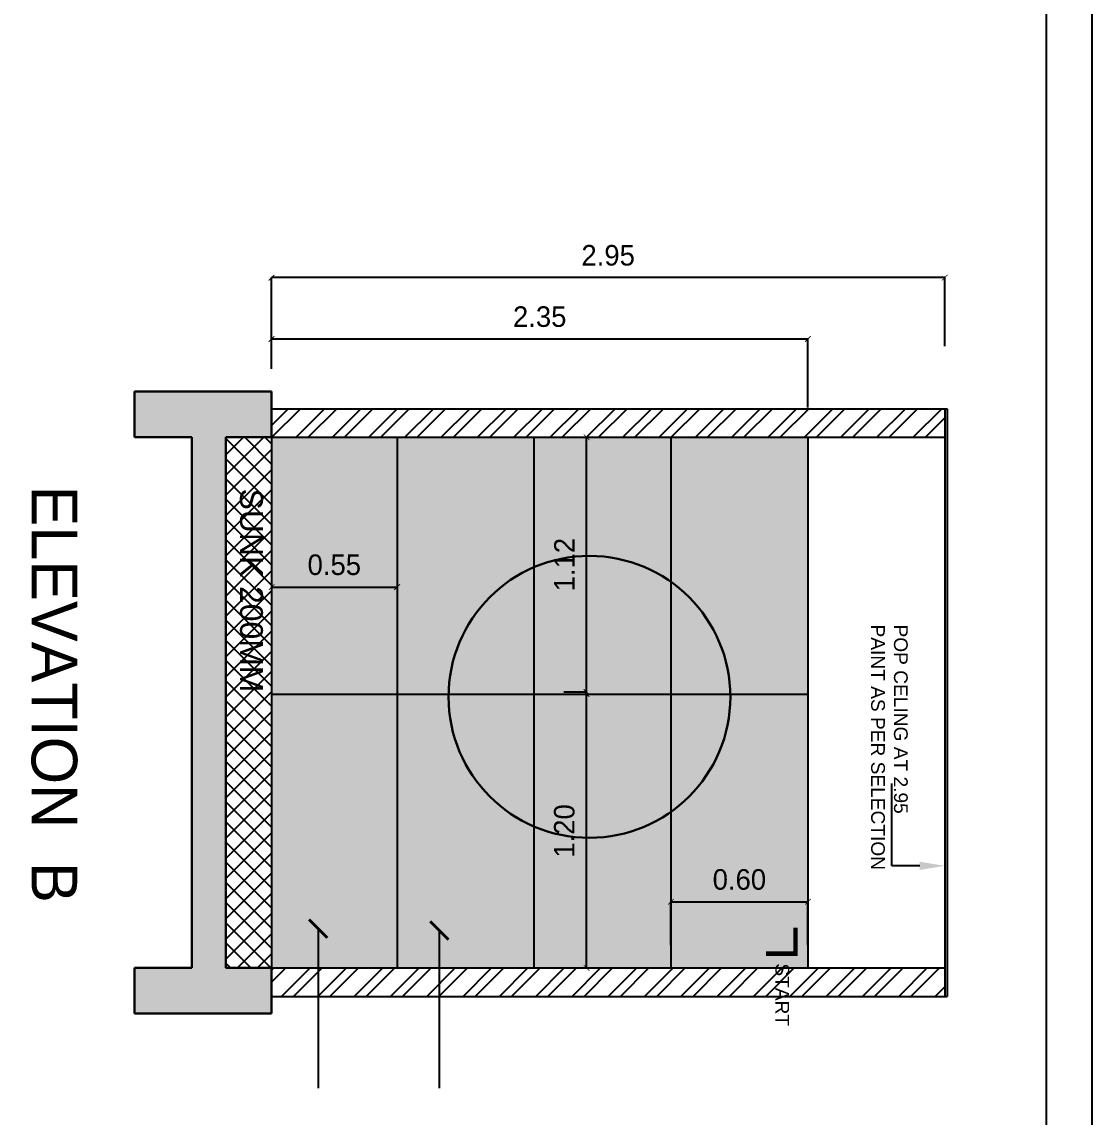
# Model space of a CAD drawing. Header units: metres. Extents: x 494 to 1845, y -666 to 1061.
# Drawn here: x 1821.77 to 1826.459, y 182.052 to 186.851 of the extents above; entities that cross this region are included whole.
import ezdxf
from ezdxf import colors
from ezdxf.entities.mleader import LeaderData, LeaderLine
from ezdxf.math import Vec2, Vec3

# ---------------------------------------------------------------- set-up
doc = ezdxf.new("R2010")
doc.units = ezdxf.units.M
doc.header["$MEASUREMENT"] = 0
doc.linetypes.add('1', pattern=[0])
doc.layers.get('Defpoints').update_dxf_attribs({"color": 12})
for name, color, linetype, lineweight in [('01 WALL', 7, 'Continuous', 25), ('ARCHITECTURAL COMMENTS', 2, 'Continuous', 30), ('SUNK', 7, 'Continuous', 13), ('VDA - FALSE CEILING', 7, 'Continuous', 5), ('VDA-Col-slab', 1, 'Continuous', 30), ('VDA-WALL', 250, 'Continuous', 25), ('VDA_DARK TILES', 8, 'Continuous', 9), ('VDA_LIGHT TILES', 254, 'Continuous', 5)]:
    doc.layers.add(name, color=color, linetype=linetype, lineweight=lineweight)
for name, color, linetype in [('SHEET', 7, 'Continuous'), ('VDA-DIM', 252, '1'), ('VDA-TEXT', 250, '1'), ('VDA-WALL HATCH', 252, 'Continuous'), ('VDA_TILES', 152, '1')]:
    doc.layers.add(name, color=color, linetype=linetype)
doc.styles.add('0.2', font='arial.ttf', dxfattribs={"height": 0.2})
doc.styles.add('arial', font='arial.ttf', dxfattribs={"height": 0.3})
doc.styles.add('RS', font='GOTHIC.TTF')
doc.styles.get("Standard").update_dxf_attribs({"font": 'arial.ttf'})
doc.dimstyles.new('SMALL', dxfattribs={"dimtxt": 0.16, "dimasz": 0.05, "dimexe": 0, "dimexo": 0, "dimgap": 0.05, "dimtad": 0, "dimdec": 1, "dimzin": 0, "dimdsep": 46, "dimtxsty": 'RS', "dimblk": 'ARCHTICK', "dimcen": 2.5, "dimclrd": 256, "dimclre": 256, "dimclrt": 5, "dimadec": 0, "dimazin": 0, "dimtfac": 1, "dimtofl": 0, "dimtmove": 0, "dimatfit": 3, "dimldrblk": 'ARCHTICK', "dimfxl": 0, "dimtolj": 1, "dimtzin": 0, "dimarcsym": 0})
doc.dimstyles.new('SMALL-1', dxfattribs={"dimtxt": 0.16, "dimasz": 0.035, "dimexe": 0, "dimexo": 0.1, "dimgap": 0.05, "dimtad": 1, "dimzin": 0, "dimdsep": 46, "dimtxsty": 'RS', "dimblk": 'DOT', "dimcen": 2.5, "dimclrd": 256, "dimclre": 256, "dimclrt": 5, "dimadec": 0, "dimazin": 0, "dimtfac": 1, "dimtdec": 3, "dimtofl": 0, "dimtmove": 0, "dimatfit": 3, "dimfxl": 0, "dimtolj": 1, "dimtzin": 0, "dimarcsym": 0})

# ---------------------------------------------------------------- blocks, each defined once
blk = doc.blocks.new('_ArchTick')
at = {"color": 0, "linetype": 'ByBlock', "const_width": 0.15}
blk.add_lwpolyline([(-0.5, -0.5), (0.5, 0.5)], dxfattribs=at)
blk = doc.blocks.new('*D1024')
at = {"layer": 'Defpoints', "color": 0}
for p in [(1825.2135, 182.9957), (1824.6135, 182.706), (1825.2135, 182.706)]:
    blk.add_point(p, dxfattribs=at)
at = {"layer": 'VDA-DIM', "lineweight": -2}
for p, q in [((1824.6135, 182.806), (1824.6135, 182.9957)), ((1824.6135, 182.9957), (1825.2135, 182.9957)), ((1825.2135, 182.806), (1825.2135, 182.9957))]:
    blk.add_line(p, q, dxfattribs=at)
at = {"layer": 'VDA-DIM', "lineweight": -2, "xscale": 0.025, "yscale": 0.025, "zscale": 0.025, "rotation": 180}
blk.add_blockref('_ArchTick', (1824.6135, 182.9957), dxfattribs=at)
at = {"layer": 'VDA-DIM', "lineweight": -2, "xscale": 0.025, "yscale": 0.025, "zscale": 0.025}
blk.add_blockref('_ArchTick', (1825.2135, 182.9957), dxfattribs=at)
at = {"layer": 'VDA-DIM', "color": 5, "insert": (1824.9135, 183.0929), "char_height": 0.09, "attachment_point": 5, "style": 'RS'}
blk.add_mtext('\\A1;0.60', dxfattribs=at)
blk = doc.blocks.new('*D1025')
at = {"layer": 'Defpoints', "color": 0}
for p in [(1825.2135, 185.4617), (1822.8635, 185.231), (1825.2135, 185.031)]:
    blk.add_point(p, dxfattribs=at)
at = {"layer": 'VDA-DIM', "lineweight": -2}
for p, q in [((1822.8635, 185.331), (1822.8635, 185.4617)), ((1822.8635, 185.4617), (1825.2135, 185.4617)), ((1825.2135, 185.1617), (1825.2135, 185.4617))]:
    blk.add_line(p, q, dxfattribs=at)
at = {"layer": 'VDA-DIM', "lineweight": -2, "xscale": 0.025, "yscale": 0.025, "zscale": 0.025, "rotation": 180}
blk.add_blockref('_ArchTick', (1822.8635, 185.4617), dxfattribs=at)
at = {"layer": 'VDA-DIM', "lineweight": -2, "xscale": 0.025, "yscale": 0.025, "zscale": 0.025}
blk.add_blockref('_ArchTick', (1825.2135, 185.4617), dxfattribs=at)
at = {"layer": 'VDA-DIM', "color": 5, "insert": (1824.0385, 185.5589), "char_height": 0.09, "attachment_point": 5, "style": 'RS'}
blk.add_mtext('\\A1;2.35', dxfattribs=at)
blk = doc.blocks.new('*D1026')
at = {"layer": 'Defpoints', "color": 0}
for p in [(1822.8635, 185.7304), (1822.8635, 185.156), (1825.8135, 185.156)]:
    blk.add_point(p, dxfattribs=at)
at = {"layer": 'VDA-DIM', "lineweight": -2}
for p, q in [((1822.8635, 185.4304), (1822.8635, 185.7304)), ((1825.8135, 185.7304), (1822.8635, 185.7304)), ((1825.8135, 185.4304), (1825.8135, 185.7304))]:
    blk.add_line(p, q, dxfattribs=at)
at = {"layer": 'VDA-DIM', "lineweight": -2, "xscale": 0.025, "yscale": 0.025, "zscale": 0.025, "rotation": 180}
blk.add_blockref('_ArchTick', (1822.8635, 185.7304), dxfattribs=at)
at = {"layer": 'VDA-DIM', "lineweight": -2, "xscale": 0.025, "yscale": 0.025, "zscale": 0.025}
blk.add_blockref('_ArchTick', (1825.8135, 185.7304), dxfattribs=at)
at = {"layer": 'VDA-DIM', "color": 5, "insert": (1824.3385, 185.8276), "char_height": 0.09, "attachment_point": 5, "style": 'RS'}
blk.add_mtext('\\A1;2.95', dxfattribs=at)
blk = doc.blocks.new('*D1037')
at = {"layer": 'Defpoints', "color": 0}
for p in [(1822.8635, 184.5458), (1823.4135, 184.5458), (1823.4135, 184.3745)]:
    blk.add_point(p, dxfattribs=at)
at = {"layer": 'VDA-DIM', "lineweight": -2}
for p, q in [((1822.8635, 184.4458), (1822.8635, 184.3745)), ((1823.4135, 184.4458), (1823.4135, 184.3745)), ((1822.8635, 184.3745), (1823.4135, 184.3745))]:
    blk.add_line(p, q, dxfattribs=at)
at = {"layer": 'VDA-DIM', "lineweight": -2, "xscale": 0.025, "yscale": 0.025, "zscale": 0.025, "rotation": 180}
blk.add_blockref('_ArchTick', (1822.8635, 184.3745), dxfattribs=at)
at = {"layer": 'VDA-DIM', "lineweight": -2, "xscale": 0.025, "yscale": 0.025, "zscale": 0.025}
blk.add_blockref('_ArchTick', (1823.4135, 184.3745), dxfattribs=at)
at = {"layer": 'VDA-DIM', "color": 5, "insert": (1823.1385, 184.4718), "char_height": 0.09, "attachment_point": 5, "style": 'RS'}
blk.add_mtext('\\A1;0.55', dxfattribs=at)
blk = doc.blocks.new('*D1065')
at = {"layer": 'Defpoints', "color": 0}
for p in [(1824.2439, 183.906), (1824.2439, 183.906), (1824.2439, 182.706)]:
    blk.add_point(p, dxfattribs=at)
at = {"layer": 'VDA-DIM', "lineweight": -2}
for p, q in [((1824.1439, 183.906), (1824.2439, 183.906)), ((1824.2439, 182.706), (1824.2439, 183.906)), ((1824.1439, 182.706), (1824.2439, 182.706))]:
    blk.add_line(p, q, dxfattribs=at)
at = {"layer": 'VDA-DIM', "lineweight": -2, "xscale": 0.025, "yscale": 0.025, "zscale": 0.025}
for p, rotation in [((1824.2439, 183.906), 90), ((1824.2439, 182.706), 270)]:
    blk.add_blockref('_ArchTick', p, dxfattribs=dict(at, rotation=rotation))
at = {"layer": 'VDA-DIM', "color": 5, "insert": (1824.1466, 183.306), "char_height": 0.09, "attachment_point": 5, "rotation": 90, "style": 'RS'}
blk.add_mtext('\\A1;1.20', dxfattribs=at)
blk = doc.blocks.new('*D1066')
at = {"layer": 'Defpoints', "color": 0}
for p in [(1824.2439, 185.031), (1824.2439, 185.031), (1824.2439, 183.9148)]:
    blk.add_point(p, dxfattribs=at)
at = {"layer": 'VDA-DIM', "lineweight": -2}
for p, q in [((1824.1439, 185.031), (1824.2439, 185.031)), ((1824.2439, 183.9148), (1824.2439, 185.031)), ((1824.1439, 183.9148), (1824.2439, 183.9148))]:
    blk.add_line(p, q, dxfattribs=at)
at = {"layer": 'VDA-DIM', "lineweight": -2, "xscale": 0.025, "yscale": 0.025, "zscale": 0.025}
for p, rotation in [((1824.2439, 185.031), 90), ((1824.2439, 183.9148), 270)]:
    blk.add_blockref('_ArchTick', p, dxfattribs=dict(at, rotation=rotation))
at = {"layer": 'VDA-DIM', "color": 5, "insert": (1824.1469, 184.4729), "char_height": 0.09, "attachment_point": 5, "rotation": 90, "style": 'RS'}
blk.add_mtext('\\A1;1.12', dxfattribs=at)

msp = doc.modelspace()

# ---------------------------------------------------------------- hatches: boundary and pattern name
at = {"layer": 'SUNK', "lineweight": -2}
h = msp.add_hatch(dxfattribs=at)
h.set_pattern_fill('ANSI37', color=43, scale=0.5, angle=90)
h.set_pattern_definition([(135, (1491.198694, 1493.09247), (-0.0441941738, -0.0441941738), []), (225, (1491.198694, 1493.09247), (0.0441941738, -0.0441941738), [])])
h.paths.add_polyline_path([(1822.6635, 182.706), (1822.8635, 182.706), (1822.8635, 185.031), (1822.6635, 185.031)])
at = {"layer": 'VDA-WALL HATCH', "lineweight": -2}
h = msp.add_hatch(color=8, dxfattribs=at)
h.dxf.hatch_style = 1
h.paths.add_polyline_path([(1822.8635, 182.506), (1822.8635, 182.706), (1822.6635, 182.706), (1822.6635, 185.031), (1822.8635, 185.031), (1822.8635, 185.231), (1822.2635, 185.231), (1822.2635, 185.031), (1822.5135, 185.031), (1822.5135, 182.706), (1822.2635, 182.706), (1822.2635, 182.506)])
h = msp.add_hatch(dxfattribs=at)
h.set_pattern_fill('ANSI32', color=256, scale=0.3, angle=360)
h.set_pattern_definition([(45, (1491.19869, 1493.09247), (-0.079549513, 0.079549513), []), (45, (1491.25173, 1493.09247), (-0.079549513, 0.079549513), [])])
h.paths.add_polyline_path([(1825.8135, 182.581), (1825.8135, 182.706), (1822.8635, 182.706), (1822.8635, 182.581)])
h.paths.add_polyline_path([(1825.8135, 185.031), (1825.8135, 185.156), (1822.8635, 185.156), (1822.8635, 185.031)])
at = {"layer": 'VDA_DARK TILES', "lineweight": 25, "true_color": 0x939598}
h = msp.add_hatch(color=252, dxfattribs=at)
h.dxf.hatch_style = 1
h.paths.add_polyline_path([(1825.2135, 183.831), (1825.2135, 185.031), (1824.6135, 185.031), (1824.6135, 183.831)])
h.paths.add_polyline_path([(1825.2135, 182.706), (1825.2135, 183.831), (1824.6135, 183.831), (1824.6135, 182.706)])
h.paths.add_polyline_path([(1824.0135, 182.706), (1824.0135, 183.831), (1823.4135, 183.831), (1823.4135, 182.706)])
h.paths.add_polyline_path([(1824.0135, 183.831), (1824.0135, 185.031), (1823.4135, 185.031), (1823.4135, 183.831)])
at = {"layer": 'VDA_LIGHT TILES', "lineweight": -2, "true_color": 0xe3e3e3}
h = msp.add_hatch(color=254, dxfattribs=at)
h.dxf.hatch_style = 1
h.paths.add_polyline_path([(1824.6135, 183.831), (1824.6135, 185.031), (1824.0135, 185.031), (1824.0135, 183.831)])
h.paths.add_polyline_path([(1824.6135, 182.706), (1824.6135, 183.831), (1824.0135, 183.831), (1824.0135, 182.706)])
h.paths.add_polyline_path([(1823.4135, 182.706), (1823.4135, 183.831), (1822.8635, 183.831), (1822.8635, 182.706)])
h.paths.add_polyline_path([(1823.4135, 183.831), (1823.4135, 185.031), (1822.8635, 185.031), (1822.8635, 183.831)])

# ---------------------------------------------------------------- linework, layer by layer
at = {"layer": '01 WALL', "color": 23, "const_width": 0.02}
msp.add_lwpolyline([(1825.1592, 182.8826), (1825.1592, 182.7683), (1825.0304, 182.7683)], dxfattribs=at)
at = {"layer": 'ARCHITECTURAL COMMENTS'}
msp.add_circle((1824.2564, 183.8935), 0.6175, dxfattribs=at)
at = {"layer": 'SHEET'}
for points in [[(1826.4591, 191.6492), (1815.2002, 191.6492), (1815.2002, 175.7259), (1826.4591, 175.7259)], [(1826.2591, 191.4492), (1815.4002, 191.4492), (1815.4002, 175.9259), (1826.2591, 175.9259)]]:
    msp.add_lwpolyline(points, close=True, dxfattribs=at)
at = {"layer": 'VDA - FALSE CEILING', "color": 18, "lineweight": -3, "true_color": 0x000000}
for p, q in [((1825.8135, 185.156), (1825.8135, 182.581)), ((1825.8235, 185.156), (1825.8235, 182.581))]:
    msp.add_line(p, q, dxfattribs=at)
at = {"layer": 'VDA-Col-slab'}
for p, q in [((1822.2635, 185.231), (1822.8635, 185.231)), ((1822.2635, 185.231), (1822.2635, 185.031)), ((1822.8635, 185.231), (1822.8635, 185.031)), ((1822.2635, 185.031), (1822.5135, 185.031)), ((1822.5135, 185.031), (1822.5135, 182.706)), ((1822.6635, 185.031), (1822.6635, 182.706)), ((1822.6635, 185.031), (1822.8635, 185.031)), ((1822.2635, 182.706), (1822.5135, 182.706)), ((1822.2635, 182.706), (1822.2635, 182.506)), ((1822.6635, 182.706), (1822.8635, 182.706)), ((1822.8635, 182.706), (1822.8635, 182.506)), ((1822.2635, 182.506), (1822.8635, 182.506))]:
    msp.add_line(p, q, dxfattribs=at)
at = {"layer": 'VDA-Col-slab', "color": 18, "lineweight": -3, "true_color": 0x000000}
msp.add_line((1822.8635, 185.031), (1822.8635, 182.706), dxfattribs=at)
at = {"layer": 'VDA-WALL'}
for p, q in [((1822.8635, 185.156), (1825.8235, 185.156)), ((1822.8635, 185.031), (1825.8135, 185.031)), ((1822.8635, 182.706), (1825.8135, 182.706)), ((1822.8635, 182.581), (1825.8235, 182.581))]:
    msp.add_line(p, q, dxfattribs=at)
at = {"layer": 'VDA_TILES', "color": 0}
for p, q in [((1823.4135, 185.031), (1823.4135, 182.706)), ((1824.0135, 185.031), (1824.0135, 182.706)), ((1824.6135, 185.031), (1824.6135, 182.706)), ((1825.2135, 185.031), (1825.2135, 182.706)), ((1822.8635, 183.906), (1825.2135, 183.906))]:
    msp.add_line(p, q, dxfattribs=at)

# ---------------------------------------------------------------- texts
at = {"layer": 'VDA-TEXT', "rotation": 270}
for s, insert, char_height, width, attachment_point, style in [('{\\fCentury Gothic|b0|i0|c0|p34;ELEVATION  B}', (1822.012, 183.9051), 0.2, 2.207254, 2, '0.2'), ('\\pi0.43168;SUNK 200MM', (1822.8255, 183.9133), 0.1, 1.314504061156185e-11, 3, 'arial'), ('POP CELING AT 2.95\\PPAINT AS PER SELECTION', (1825.4901, 184.2105), 0.06, 1.314504061156185e-11, 7, 'arial')]:
    msp.add_mtext(s, dxfattribs=dict(at, insert=insert, char_height=char_height, width=width, attachment_point=attachment_point, style=style))
at = {"layer": 'VDA-TEXT', "color": 7, "insert": (1825.0706, 182.4511), "char_height": 0.06, "width": 0.951781, "attachment_point": 9, "rotation": 270, "style": 'arial'}
msp.add_mtext('START ', dxfattribs=at)

# ---------------------------------------------------------------- dimensions: what is measured, and where the dimension line sits
at = {"layer": 'VDA-DIM'}
for base, p1, p2, picture, middle in [((1822.8635, 185.7304), (1825.8135, 185.156), (1822.8635, 185.156), '*D1026', (1824.3385, 185.7304)), ((1825.2135, 185.4617), (1822.8635, 185.231), (1825.2135, 185.031), '*D1025', (1824.0385, 185.4617))]:
    dim = msp.add_linear_dim(base=base, p1=p1, p2=p2, dimstyle='SMALL-1', override={"dimtxt": 0.09, "dimasz": 0.025, "dimblk": 'ArchTick'}, dxfattribs=at)
    dim.commit()
    dim.dimension.update_dxf_attribs({"geometry": picture, "text_midpoint": middle, "dimtype": 160})
for base, p1, p2, picture, middle in [((1824.2439, 185.031), (1824.2439, 183.9148), (1824.2439, 185.031), '*D1066', (1824.1469, 184.4729)), ((1824.2439, 183.906), (1824.2439, 182.706), (1824.2439, 183.906), '*D1065', (1824.1466, 183.306))]:
    dim = msp.add_linear_dim(base=base, p1=p1, p2=p2, angle=90, dimstyle='SMALL-1', override={"dimtxt": 0.09, "dimasz": 0.025, "dimblk": 'ArchTick'}, dxfattribs=at)
    dim.commit()
    dim.dimension.update_dxf_attribs({"geometry": picture, "text_midpoint": middle})
for base, p1, p2, picture, middle in [((1823.4135, 184.3745), (1822.8635, 184.5458), (1823.4135, 184.5458), '*D1037', (1823.1385, 184.4718)), ((1825.2135, 182.9957), (1824.6135, 182.706), (1825.2135, 182.706), '*D1024', (1824.9135, 183.0929))]:
    dim = msp.add_linear_dim(base=base, p1=p1, p2=p2, dimstyle='SMALL-1', override={"dimtxt": 0.09, "dimasz": 0.025, "dimblk": 'ArchTick'}, dxfattribs=at)
    dim.commit()
    dim.dimension.update_dxf_attribs({"geometry": picture, "text_midpoint": middle})

# ---------------------------------------------------------------- leaders
at = {"layer": 'VDA-TEXT', "color": 1}
for points in [[(1823.0677, 182.8777, -0.0015), (1823.0677, 182.672, -0.0015), (1823.0677, 182.179, -0.0015)], [(1823.5987, 182.8695, 0.0014), (1823.5987, 182.179, 0.0014)]]:
    msp.add_leader(points, dimstyle='SMALL', override={"dimasz": 0.08, "dimfxl": 0.3, "dimarcsym": 1}, dxfattribs=at)
at = {"layer": 'VDA-TEXT', "color": 252}
ml = msp.add_multileader_mtext('Standard', dxfattribs=at)
ml.set_content('', color=252)
ml.set_leader_properties()
ml.build(insert=Vec2(0, 0))
ml.multileader.update_dxf_attribs({"dogleg_length": 0.36, "arrow_head_size": 0.11})
ctx = ml.context
ctx.base_point, ctx.char_height, ctx.arrow_head_size, ctx.landing_gap_size, ctx.plane_origin, ctx.plane_x_axis, ctx.plane_y_axis = Vec3(1825.5813, 183.5132), 0.18, 0.11, 0.09, Vec3(1825.9552, 183.1532), Vec3(0, 1), Vec3(-1, 0)
notes = []
notes.append((ctx, [(0, (1, 1, 0), (1825.5813, 183.1532), (0, 1), 0.36, [(0, [(1825.8135, 183.1532)], 0, [])])]))
ctx.mtext.insert, ctx.mtext.text_direction, ctx.mtext.rotation, ctx.mtext.flow_direction = Vec3(1825.4913, 183.6032), Vec3(0, 1), 1.570796, 5
for ctx, leaders in notes:
    for number, flags, end, landing, length, lines in leaders:
        leader = LeaderData()
        leader.index, (leader.has_last_leader_line, leader.has_dogleg_vector, leader.attachment_direction) = number, flags
        leader.last_leader_point, leader.dogleg_vector, leader.dogleg_length = Vec3(end), Vec3(landing), length
        for number, points, colour, breaks in lines:
            line = LeaderLine()
            line.index, line.vertices, line.color, line.breaks = number, Vec3.list(points), colors.encode_raw_color(colour), breaks
            leader.lines.append(line)
        ctx.leaders.append(leader)

doc.saveas('drawing.dxf')
